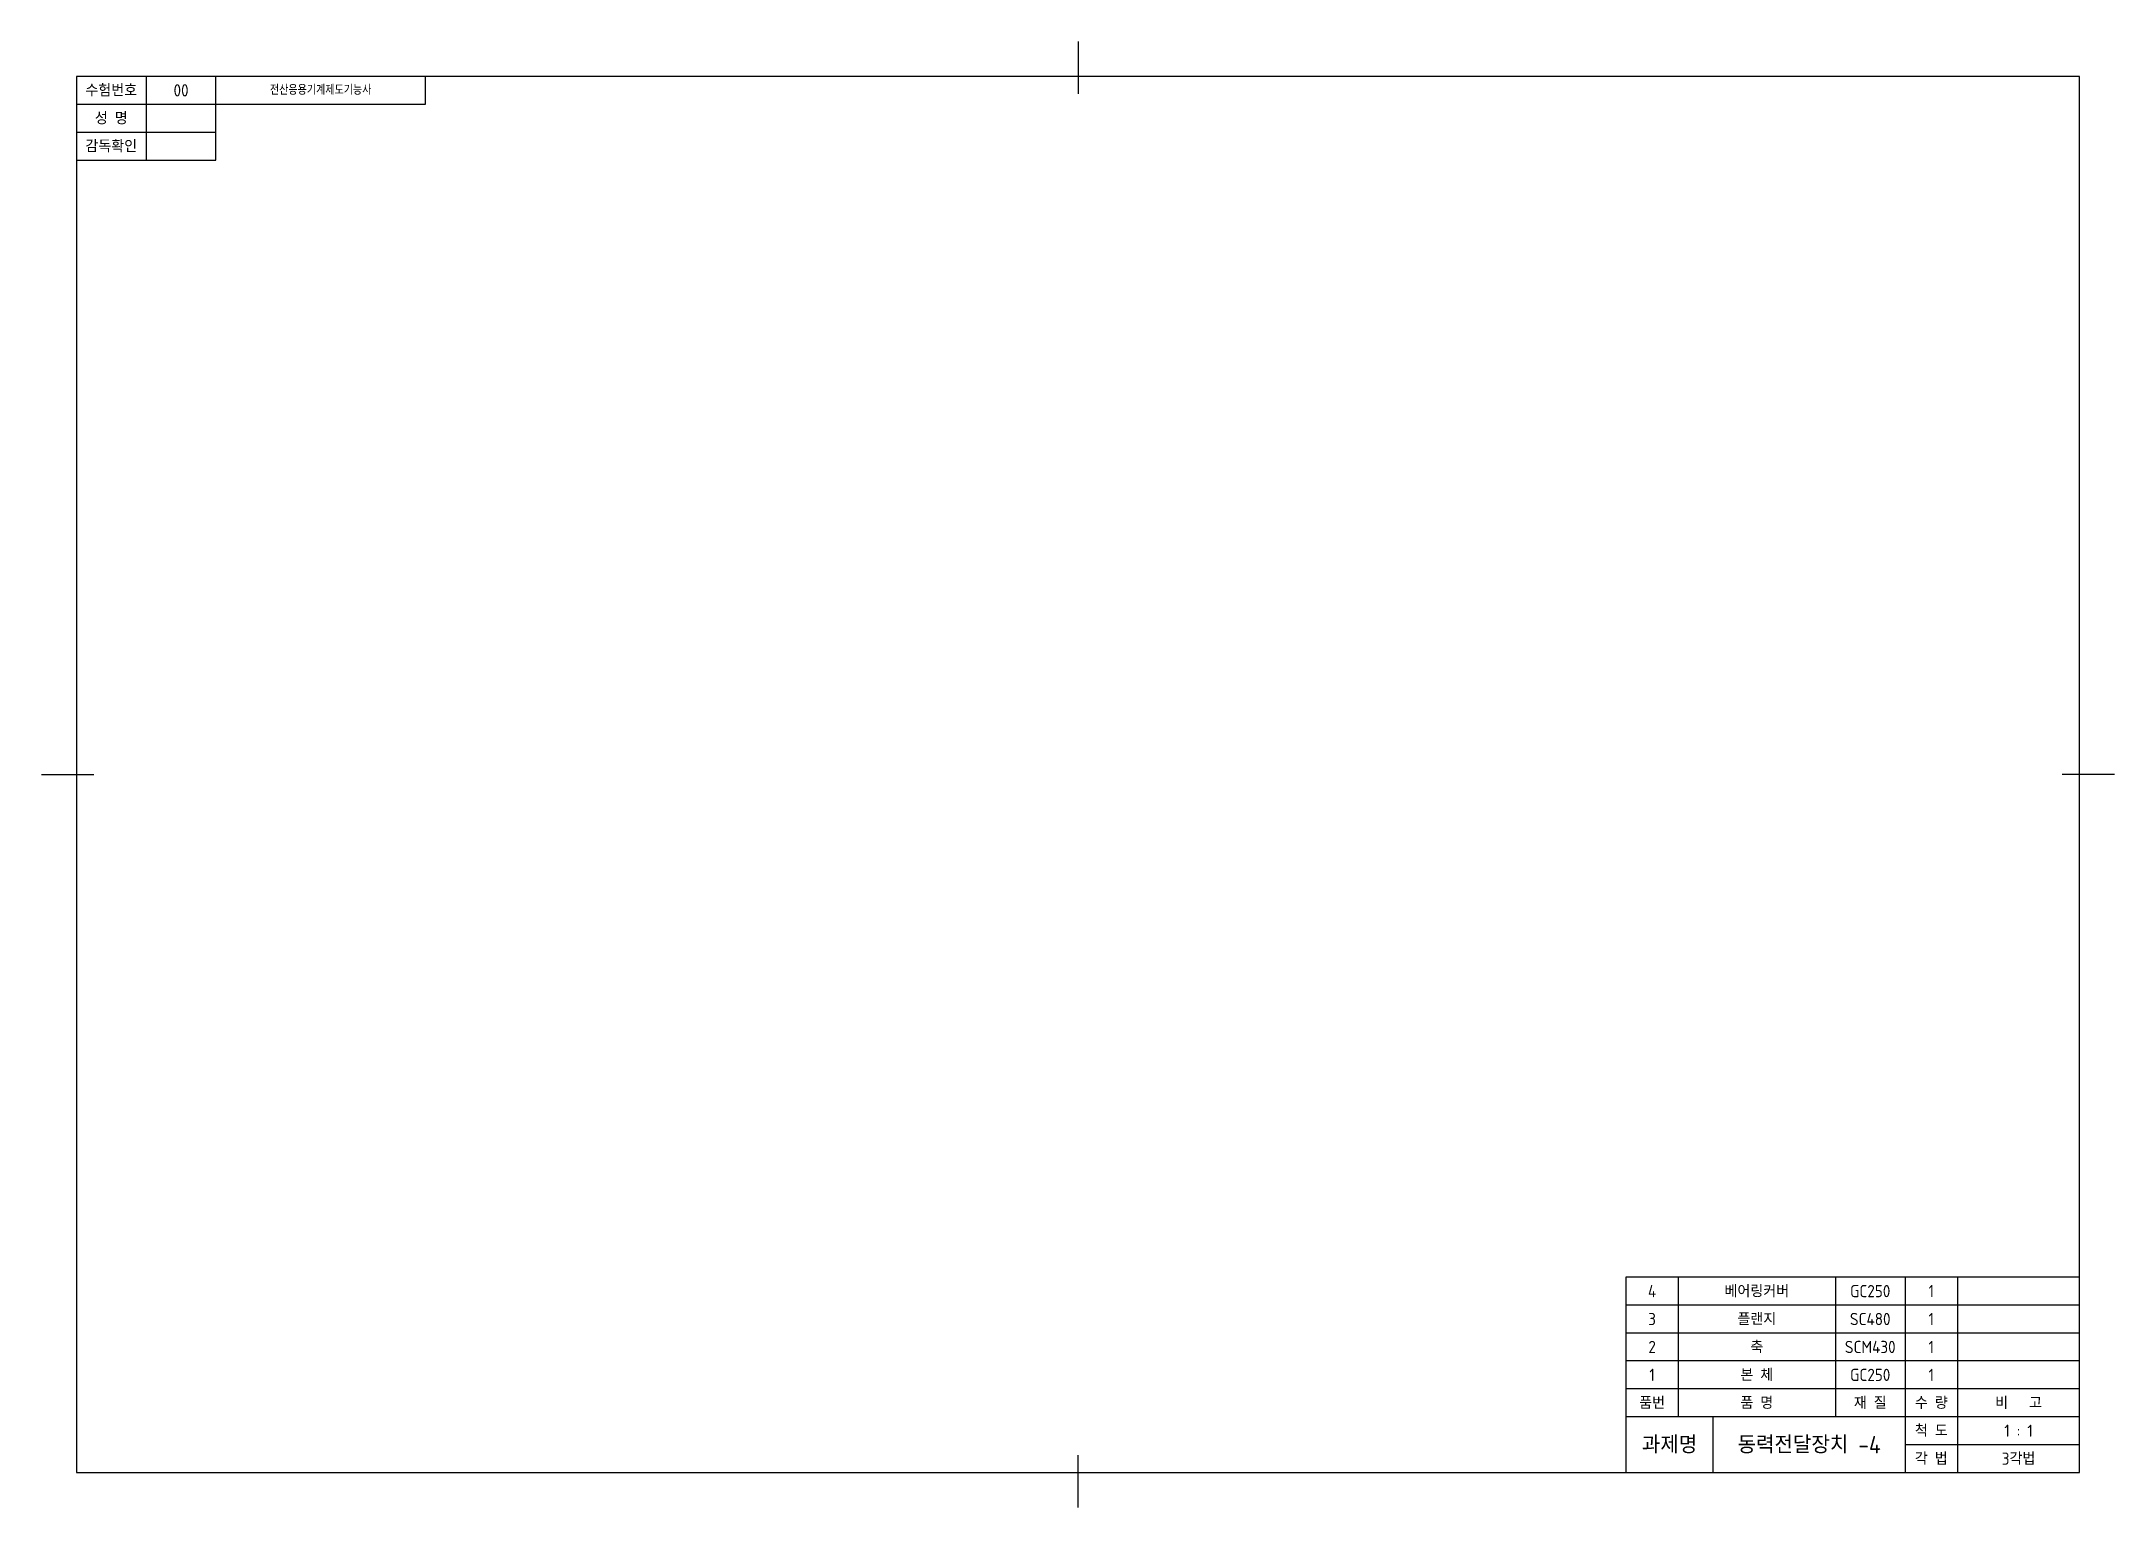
# Model space of a CAD drawing. Header units: millimetres. Extents: x 0 to 594, y 0 to 420.
import ezdxf

# ---------------------------------------------------------------- set-up
doc = ezdxf.new("R2010")
doc.units = ezdxf.units.MM
for name, color, linetype in [('가는실선', 1, 'Continuous'), ('문자', 2, 'Continuous'), ('외형선', 3, 'Continuous'), ('윤곽선', 4, 'Continuous')]:
    doc.layers.add(name, color=color, linetype=linetype)
doc.styles.get("Standard").update_dxf_attribs({"font": 'isocp.shx', "bigfont": 'whgtxt.shx'})

msp = doc.modelspace()

# ---------------------------------------------------------------- linework, layer by layer
at = {"layer": '가는실선'}
for p, q in [((30, 410), (30, 386)), ((10, 402), (50, 402)), ((10, 394), (50, 394)), ((469, 66), (469, 26)), ((514, 66), (514, 26)), ((534, 66), (534, 10)), ((549, 66), (549, 10)), ((584, 58), (454, 58)), ((584, 50), (454, 50)), ((584, 42), (454, 42)), ((584, 34), (454, 34)), ((479, 10), (479, 26)), ((584, 18), (534, 18))]:
    msp.add_line(p, q, dxfattribs=at)
at = {"layer": '외형선'}
for p, q in [((297, 420), (297, 405)), ((50, 386), (50, 410)), ((110, 402), (110, 410)), ((50, 402), (110, 402)), ((10, 386), (50, 386)), ((0, 210), (15, 210)), ((594, 210), (579, 210)), ((584, 66), (454, 66)), ((454, 66), (454, 10)), ((584, 26), (454, 26)), ((297, 0), (297, 15))]:
    msp.add_line(p, q, dxfattribs=at)
at = {"layer": '윤곽선'}
msp.add_lwpolyline([(10, 10), (584, 10), (584, 410), (10, 410)], close=True, dxfattribs=at)

# ---------------------------------------------------------------- texts
at = {"layer": '문자', "attachment_point": 5}
for s, width, insert, char_height in [('수험번호', 20, (20, 406), 3.5), ('00', 20, (40, 406), 3.5), ('전산응용기계제도기능사', 54.1975, (80, 406), 2.5), ('성 명', 20, (20, 398), 3.5), ('감독확인', 20, (20, 390), 3.5), ('4', 15, (461.5, 62), 3.5), ('베어링커버', 44.3577, (491.5, 62), 3.5), ('GC250', 15, (524, 62), 3.5), ('1', 15, (541.5, 62), 3.5), ('3', 15, (461.5, 54), 3.5), ('플랜지', 44.3577, (491.5, 54), 3.5), ('SC480', 15, (524, 54), 3.5), ('1', 15, (541.5, 54), 3.5), ('2', 15, (461.5, 46), 3.5), ('축', 44.3577, (491.5, 46), 3.5), ('SCM430', 15, (524, 46), 3.5), ('1', 15, (541.5, 46), 3.5), ('1', 15, (461.5, 38), 3.5), ('본 체', 44.3577, (491.5, 38), 3.5), ('GC250', 15, (524, 38), 3.5), ('1', 15, (541.5, 38), 3.5), ('품번', 15, (461.5, 30), 3.5), ('품 명', 44.3577, (491.5, 30), 3.5), ('재 질', 15, (524, 30), 3.5), ('수 량', 15, (541.5, 30), 3.5), ('비   고', 29.0013, (566.5, 30), 3.5), ('척 도', 15, (541.5, 22), 3.5), ('과제명', 21.5904, (466.5, 18), 5), ('동력전달장치 -4', 52.0912, (506.5, 18), 5), ('1 : 1', 29.0013, (566.5, 22), 3.5), ('각 법', 15, (541.5, 14), 3.5), ('3각법', 29.0013, (566.5, 14), 3.5)]:
    msp.add_mtext_dynamic_manual_height_columns(s, width=width, gutter_width=12.5, heights=[0], dxfattribs=dict(at, insert=insert, char_height=char_height))

doc.saveas('drawing.dxf')
